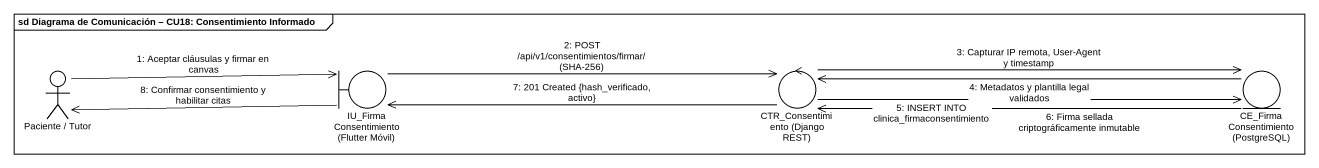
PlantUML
@startuml
mainframe sd Diagrama de Comunicación – CU18: Consentimiento Informado
actor "Paciente / Tutor" as Paciente_Tutor
boundary "IU_FirmaConsentimiento (Flutter Móvil)" as IU_FirmaConsentimiento
control "CTR_Consentimiento (Django REST)" as CTR_Consentimiento_Django
entity "CE_FirmaConsentimiento (PostgreSQL)" as CE_FirmaConsentimiento
Paciente_Tutor -right-> IU_FirmaConsentimiento : 1: Aceptar cláusulas y firmar en canvas
IU_FirmaConsentimiento -left-> Paciente_Tutor : 8: Confirmar consentimiento y habilitar citas
IU_FirmaConsentimiento -right-> CTR_Consentimiento_Django : 2: POST /api/v1/consentimientos/firmar/ (SHA-256)
CTR_Consentimiento_Django -left-> IU_FirmaConsentimiento : 7: 201 Created {hash_verificado, activo}
CTR_Consentimiento_Django -right-> CE_FirmaConsentimiento : 3: Capturar IP remota, User-Agent y timestamp
CTR_Consentimiento_Django -right-> CE_FirmaConsentimiento : 5: INSERT INTO clinica_firmaconsentimiento
CE_FirmaConsentimiento -left-> CTR_Consentimiento_Django : 4: Metadatos y plantilla legal validados
CE_FirmaConsentimiento -left-> CTR_Consentimiento_Django : 6: Firma sellada criptográficamente inmutable
@enduml
